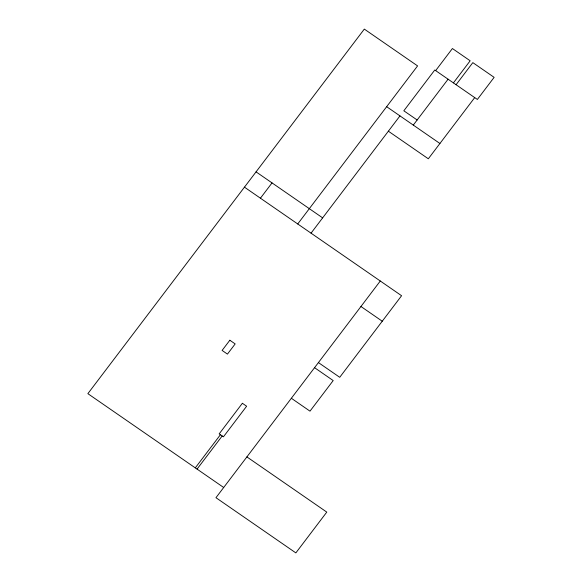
<?xml version="1.0" encoding="UTF-8"?>
<svg xmlns="http://www.w3.org/2000/svg" width="582" height="582" viewBox="0 0 582 582"><rect width="100%" height="100%" fill="white"/><g stroke="black" fill="none" stroke-linecap="round" stroke-linejoin="round"><path stroke-width="0.87" d="M260.438 198.2L272.034 182.908M297.722 223.961L417.585 65.904L364.317 29.1L87.867 393.658L223.692 487.498M311.043 233.164L399.972 115.891M435.656 70.618L452.41 48.524L470.169 60.79L453.414 82.884M413.285 125.094L448.082 79.203M456.077 84.725L472.831 62.63L494.133 77.348L477.378 99.442L434.769 70L403.835 110.791L417.156 119.994M474.716 97.601L428.323 158.784L388.369 131.19M195.283 467.877L220.418 434.732M197.058 469.099L222.193 435.962M380.286 281.004L215.958 497.697L295.852 552.9L326.786 512.109L246.892 456.906M386.652 106.688L439.919 143.492M256.058 171.865L322.639 217.864M244.462 187.164L401.587 295.721L339.728 377.303L318.419 362.586M360.949 306.496L382.258 321.22M314.556 367.678L333.195 380.563L309.995 411.154L291.356 398.27M229.846 340.237L222.113 350.429L227.438 354.111L235.172 343.918L229.846 340.237M242.374 403.282L219.174 433.874L223.43 436.82L246.63 406.229L242.374 403.282"/></g></svg>
